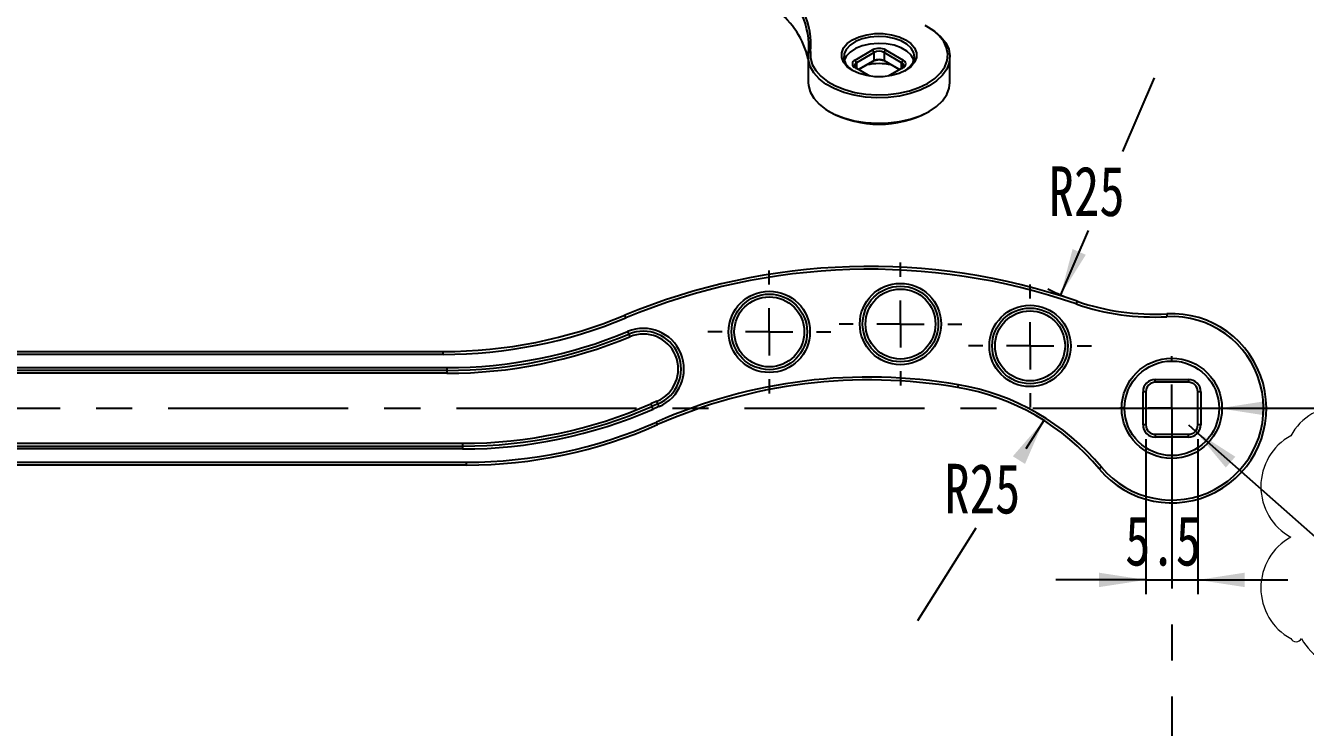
# Model space of a CAD drawing. Header units: millimetres. Extents: x 0 to 420, y 1 to 298.
# Drawn here: x 248.6 to 338.8, y 152 to 201.4 of the extents above; entities that cross this region are included whole.
import ezdxf

# ---------------------------------------------------------------- set-up
doc = ezdxf.new("R2010")
doc.units = ezdxf.units.MM
doc.linetypes.add('CENTERX2', pattern=[20.32, 12.7, -2.54, 2.54, -2.54])
doc.linetypes.add('HIDDEN', pattern=[1.905, 1.27, -0.635])
for name, color, linetype in [('레이어10', 30, 'Continuous'), ('중심선', 1, 'CENTERX2'), ('치수선', 104, 'Continuous')]:
    doc.layers.add(name, color=color, linetype=linetype)
doc.styles.add('SLDTEXTSTYLE0', font='TXT', dxfattribs={"width": 0.75})
doc.dimstyles.new('SLDDIMSTYLE0', dxfattribs={"dimtxt": 3.5, "dimasz": 3.302, "dimexe": 0, "dimexo": 0.0625, "dimgap": 0.875, "dimtad": 1, "dimdec": 3, "dimlfac": 1.5, "dimrnd": 1e-09, "dimzin": 12, "dimdsep": 46, "dimtxsty": 'SLDTEXTSTYLE0', "dimsah": 1, "dimcen": 0.09, "dimadec": 0, "dimazin": 3, "dimtfac": 1, "dimtdec": 3, "dimtmove": 0, "dimatfit": 0, "dimfxl": 1, "dimfrac": 2, "dimtolj": 1, "dimtzin": 12, "dimarcsym": 0})
doc.dimstyles.new('SLDDIMSTYLE6', dxfattribs={"dimtxt": 3.5, "dimasz": 3.302, "dimexe": 0, "dimexo": 0.0625, "dimgap": 0.875, "dimtad": 0, "dimtih": 1, "dimtoh": 1, "dimdec": 3, "dimlfac": 1.5, "dimrnd": 1e-09, "dimzin": 12, "dimdsep": 46, "dimtxsty": 'SLDTEXTSTYLE0', "dimsah": 1, "dimcen": 0, "dimadec": 0, "dimazin": 3, "dimtfac": 1, "dimtdec": 3, "dimtofl": 0, "dimtmove": 0, "dimatfit": 3, "dimfxl": 1, "dimfrac": 2, "dimtolj": 1, "dimtzin": 12, "dimarcsym": 0})
doc.dimstyles.new('SLDDIMSTYLE7', dxfattribs={"dimtxt": 3.5, "dimasz": 3.302, "dimexe": 0, "dimexo": 0.0625, "dimgap": 0.875, "dimtad": 0, "dimtih": 1, "dimtoh": 1, "dimdec": 3, "dimlfac": 1.5, "dimrnd": 1e-09, "dimzin": 12, "dimdsep": 46, "dimtxsty": 'SLDTEXTSTYLE0', "dimblk1": 'NONE', "dimsah": 1, "dimcen": 0, "dimadec": 0, "dimazin": 3, "dimtol": 1, "dimtp": 0.04, "dimtfac": 1, "dimtdec": 3, "dimtmove": 0, "dimatfit": 3, "dimldrblk": 'NONE', "dimfxl": 1, "dimfrac": 2, "dimtolj": 1, "dimtzin": 4, "dimarcsym": 0})

# ---------------------------------------------------------------- blocks, each defined once
blk = doc.blocks.new('_D_13')
at = {"layer": '치수선', "transparency": 16777216}
for p, q in [((328.138, 197.753), (325.899, 192.551)), ((321.548, 182.444), (323.507, 186.994))]:
    blk.add_line(p, q, dxfattribs=at)
blk.add_arc((328.138, 197.753), 16.667, 243.27459, 247.53466, dxfattribs=at)
blk.add_solid([(321.548, 182.444), (323.321, 185.276), (322.387, 185.678)], dxfattribs=at)
at = {"layer": '치수선', "transparency": 16777216, "insert": (320.7, 191.506), "char_height": 3.5, "attachment_point": 1, "style": 'SLDTEXTSTYLE0'}
blk.add_mtext('R25', dxfattribs=at)
blk = doc.blocks.new('_D_14')
at = {"layer": '치수선', "transparency": 16777216}
for p, q in [((320.365, 173.595), (319.099, 171.586)), ((311.479, 159.494), (315.597, 166.029))]:
    blk.add_line(p, q, dxfattribs=at)
blk.add_solid([(320.365, 173.595), (318.175, 171.072), (319.034, 170.53)], dxfattribs=at)
at = {"layer": '치수선', "transparency": 16777216, "insert": (313.345, 170.541), "char_height": 3.5, "attachment_point": 1, "style": 'SLDTEXTSTYLE0'}
blk.add_mtext('R25', dxfattribs=at)
blk = doc.blocks.new('SW_SYMBOL_HOLE_DEPTH')
at = {"layer": '치수선', "color": 0}
for p, q in [((0, 875), (800, 875)), ((400, 875), (400, 75)), ((100, 555), (400, 75)), ((700, 555), (400, 75))]:
    blk.add_line(p, q, dxfattribs=at)
blk = doc.blocks.new('_D_17')
at = {"layer": '치수선', "transparency": 16777216}
for p, q in [((326.054, 174.453), (332.72, 174.453)), ((332.72, 174.453), (345.533, 174.453)), ((345.533, 174.453), (377.563, 174.453))]:
    blk.add_line(p, q, dxfattribs=at)
blk.add_solid([(332.72, 174.453), (336.022, 173.945), (336.022, 174.961)], dxfattribs=at)
at = {"layer": '치수선', "transparency": 16777216, "xscale": 0.004470703125, "yscale": 0.004470703125, "zscale": 0.004470703125}
blk.add_blockref('SW_SYMBOL_HOLE_DEPTH', (366.097, 174.938), dxfattribs=at)
at = {"layer": '치수선', "transparency": 16777216, "attachment_point": 1, "style": 'SLDTEXTSTYLE0'}
for s, insert, char_height in [('%%c', (347.12, 178.964), 3.5), ('10', (352.399, 179.018), 3.5), ('+', (358.864, 179.484), 1.75), ('.040', (360.279, 179.484), 1.75), ('1.5', (371.098, 179.018), 3.5), ('.000', (360.279, 177.221), 1.75)]:
    blk.add_mtext(s, dxfattribs=dict(at, insert=insert, char_height=char_height))
blk = doc.blocks.new('_None')
blk = doc.blocks.new('_D_18')
at = {"layer": '치수선', "transparency": 16777216}
for p, q in [((327.554, 172.286), (327.554, 161.357)), ((331.22, 172.286), (331.22, 161.357)), ((327.554, 162.357), (321.204, 162.357)), ((327.554, 162.357), (331.22, 162.357)), ((331.22, 162.357), (337.57, 162.357))]:
    blk.add_line(p, q, dxfattribs=at)
for points in [[(327.554, 162.357), (324.252, 162.865), (324.252, 161.849)], [(331.22, 162.357), (334.522, 161.849), (334.522, 162.865)]]:
    blk.add_solid(points, dxfattribs=at)
at = {"layer": '치수선', "transparency": 16777216, "insert": (326.092, 166.869), "char_height": 3.5, "attachment_point": 1, "style": 'SLDTEXTSTYLE0'}
blk.add_mtext('5.5', dxfattribs=at)
blk = doc.blocks.new('_D_19')
at = {"layer": '치수선', "transparency": 16777216}
for p, q in [((330.554, 173.286), (331.053, 172.845)), ((331.053, 172.845), (341.684, 163.449)), ((341.684, 163.449), (348.691, 163.449))]:
    blk.add_line(p, q, dxfattribs=at)
blk.add_solid([(331.053, 172.845), (333.191, 170.277), (333.864, 171.039)], dxfattribs=at)
at = {"layer": '치수선', "transparency": 16777216, "insert": (343.271, 167.961), "char_height": 3.5, "attachment_point": 1, "style": 'SLDTEXTSTYLE0'}
blk.add_mtext('R1', dxfattribs=at)
blk = doc.blocks.new('SW_CENTERMARKSYMBOL_0')
at = {"layer": '중심선', "color": 0}
for p, q in [((0, 3.333), (0, 3.667)), ((0, 0), (0, 1.667)), ((-3.333, 0), (-3.667, 0)), ((0, 0), (-1.667, 0)), ((0, 0), (0, -1.667)), ((0, 0), (1.667, 0)), ((3.333, 0), (3.667, 0)), ((0, -3.333), (0, -3.667))]:
    blk.add_line(p, q, dxfattribs=at)
blk = doc.blocks.new('SW_CENTERMARKSYMBOL_1')
at = {"layer": '중심선', "color": 0}
for p, q in [((0, 3.333), (0, 4.333)), ((0, 0), (0, 1.667)), ((-3.333, 0), (-4.333, 0)), ((0, 0), (-1.667, 0)), ((0, 0), (0, -1.667)), ((0, 0), (1.667, 0)), ((3.333, 0), (4.333, 0)), ((0, -3.333), (0, -4.333))]:
    blk.add_line(p, q, dxfattribs=at)
blk = doc.blocks.new('SW_CENTERMARKSYMBOL_2')
at = {"layer": '중심선', "color": 0}
for p, q in [((0, 3.333), (0, 4.333)), ((0, 0), (0, 1.667)), ((-3.333, 0), (-4.333, 0)), ((0, 0), (-1.667, 0)), ((0, 0), (0, -1.667)), ((0, 0), (1.667, 0)), ((3.333, 0), (4.333, 0)), ((0, -3.333), (0, -4.333))]:
    blk.add_line(p, q, dxfattribs=at)
blk = doc.blocks.new('SW_CENTERMARKSYMBOL_3')
at = {"layer": '중심선', "color": 0}
for p, q in [((0, 3.333), (0, 4.333)), ((0, 0), (0, 1.667)), ((-3.333, 0), (-4.333, 0)), ((0, 0), (-1.667, 0)), ((0, 0), (0, -1.667)), ((0, 0), (1.667, 0)), ((3.333, 0), (4.333, 0)), ((0, -3.333), (0, -4.333))]:
    blk.add_line(p, q, dxfattribs=at)
blk = doc.blocks.new('SW_REVISION_CLOUD_1')
at = {"layer": '레이어10', "color": 0, "linetype": 'Continuous', "lineweight": 18}
for centre, radius, start, end in [((-3.954, 5.173), 4.087, 28.95502, 151.04498), ((3.198, 5.173), 4.087, 28.95502, 151.04498), ((7.152, 6.942), 0.432, 28.95502, 151.04498), ((-5.551, 3.576), 4.087, 118.95502, 241.04498), ((5.551, 3.576), 4.087, 298.95502, 61.04498), ((-5.551, -3.576), 4.087, 118.95502, 241.04498), ((5.551, -3.576), 4.087, 298.95502, 61.04498), ((-7.152, -6.942), 0.432, 208.95502, 331.04498), ((-3.198, -5.173), 4.087, 208.95502, 331.04498), ((3.954, -5.173), 4.087, 208.95502, 331.04498)]:
    blk.add_arc(centre, radius, start, end, dxfattribs=at)

msp = doc.modelspace()

# ---------------------------------------------------------------- linework, layer by layer
at = {"color": 7, "linetype": 'Continuous', "lineweight": 25}
for p, q in [((312.2784, 201.262064), (312.172316, 201.323325)), ((303.762305, 199.479377), (303.911705, 199.594118)), ((307.045235, 198.996784), (308.282672, 199.711141)), ((308.388738, 199.527429), (307.151301, 198.813072)), ((308.388738, 199.527429), (308.282672, 199.711141)), ((308.388738, 198.955851), (308.388738, 199.527429)), ((309.095845, 199.527429), (309.201911, 199.711141)), ((310.333282, 198.813072), (309.095845, 199.527429)), ((309.095845, 199.527429), (309.095845, 198.955851)), ((309.201911, 199.711141), (310.439348, 198.996784)), ((303.742291, 199.221376), (303.742291, 197.424986)), ((307.151301, 198.813072), (307.045235, 198.996784)), ((307.151301, 198.813072), (307.151301, 198.404888)), ((307.29282, 198.323191), (308.388738, 198.955851)), ((308.282672, 198.8946), (307.292837, 198.323181)), ((308.282672, 198.8946), (308.388738, 198.955851)), ((309.095845, 198.955851), (310.191763, 198.323191)), ((309.201911, 198.8946), (309.095845, 198.955851)), ((310.191745, 198.323181), (309.201911, 198.8946)), ((310.439348, 198.996784), (310.333282, 198.813072)), ((310.333282, 198.404888), (310.333282, 198.813072)), ((313.742291, 197.424986), (313.742291, 199.221376)), ((308.094349, 197.860478), (307.045235, 198.466119)), ((310.439348, 198.466119), (309.390233, 197.860478)), ((305.206183, 195.384298), (305.312266, 195.323037)), ((312.172316, 195.323037), (312.2784, 195.384298)), ((322.703622, 181.997031), (322.638404, 181.807964)), ((290.878763, 180.823704), (290.801962, 181.00837)), ((329.030277, 181.109878), (329.040978, 180.910165)), ((291.010567, 179.867199), (291.087476, 179.682578)), ((291.087476, 179.682578), (291.164386, 179.497957)), ((147.438803, 178.452762), (278.001855, 178.452762)), ((278.001855, 178.252762), (147.438803, 178.252762)), ((278.001855, 178.252762), (278.001855, 178.452762)), ((147.171406, 177.319428), (278.269252, 177.319428)), ((278.269252, 177.119428), (147.171406, 177.119428)), ((278.269252, 176.919428), (147.171406, 176.919428)), ((278.269252, 177.319428), (278.269252, 177.119428)), ((278.269252, 177.119428), (278.269252, 176.919428)), ((314.297138, 175.921108), (314.330954, 176.118228)), ((328.220329, 176.486095), (330.553662, 176.486095)), ((328.220329, 176.286095), (328.220329, 176.486095)), ((330.553662, 176.286095), (328.220329, 176.286095)), ((330.553662, 176.486095), (330.553662, 176.286095)), ((327.353662, 173.286095), (327.353662, 175.619428)), ((327.553662, 175.619428), (327.353662, 175.619428)), ((327.553662, 175.619428), (327.553662, 173.286095)), ((331.420329, 175.619428), (331.220329, 175.619428)), ((331.220329, 173.286095), (331.220329, 175.619428)), ((331.420329, 175.619428), (331.420329, 173.286095)), ((292.641554, 174.762919), (292.721701, 174.57968)), ((292.801849, 174.396442), (292.721701, 174.57968)), ((293.151706, 174.764637), (293.073806, 174.948842)), ((293.229606, 174.580432), (293.151706, 174.764637)), ((293.12247, 173.299362), (293.041599, 173.482282)), ((327.553662, 173.286095), (327.353662, 173.286095)), ((331.420329, 173.286095), (331.220329, 173.286095)), ((328.220329, 172.619428), (328.220329, 172.419428)), ((328.220329, 172.619428), (330.553662, 172.619428)), ((330.553662, 172.419428), (328.220329, 172.419428)), ((330.553662, 172.419428), (330.553662, 172.619428)), ((146.076908, 171.986095), (279.363749, 171.986095)), ((146.076908, 171.786095), (279.363749, 171.786095)), ((279.363749, 171.586095), (146.076908, 171.586095)), ((279.363749, 171.986095), (279.363749, 171.786095)), ((279.363749, 171.786095), (279.363749, 171.586095)), ((145.796696, 170.652762), (279.643961, 170.652762)), ((279.643961, 170.452762), (279.643961, 170.652762)), ((279.643961, 170.452762), (145.796696, 170.452762)), ((324.27046, 170.178946), (324.423956, 170.30716))]:
    msp.add_line(p, q, dxfattribs=at)
at = {"color": 7, "linetype": 'HIDDEN', "lineweight": 18}
for p, q in [((322.703622, 181.997031), (322.638404, 181.807964)), ((290.801962, 181.00837), (290.878763, 180.823704)), ((329.030277, 181.109878), (329.040978, 180.910165)), ((291.087476, 179.682578), (291.010567, 179.867199)), ((291.087476, 179.682578), (291.164386, 179.497957)), ((278.001855, 178.452762), (278.001855, 178.252762)), ((278.269252, 177.119428), (278.269252, 177.319428)), ((278.269252, 177.119428), (278.269252, 176.919428)), ((314.330954, 176.118228), (314.297138, 175.921108)), ((328.220329, 176.486095), (328.220329, 176.286095)), ((330.553662, 176.286095), (330.553662, 176.486095)), ((327.353662, 175.619428), (327.553662, 175.619428)), ((331.220329, 175.619428), (331.420329, 175.619428)), ((292.641554, 174.762919), (292.721701, 174.57968)), ((292.721701, 174.57968), (292.801849, 174.396442)), ((293.151706, 174.764637), (293.073806, 174.948842)), ((293.151706, 174.764637), (293.229606, 174.580432)), ((293.041599, 173.482282), (293.12247, 173.299362)), ((327.353662, 173.286095), (327.553662, 173.286095)), ((331.220329, 173.286095), (331.420329, 173.286095)), ((328.220329, 172.419428), (328.220329, 172.619428)), ((330.553662, 172.619428), (330.553662, 172.419428)), ((279.363749, 171.986095), (279.363749, 171.786095)), ((279.363749, 171.586095), (279.363749, 171.786095)), ((279.643961, 170.652762), (279.643961, 170.452762)), ((324.423956, 170.30716), (324.27046, 170.178946))]:
    msp.add_line(p, q, dxfattribs=at)
at = {"color": 7, "linetype": 'Continuous', "lineweight": 25, "flags": 128}
for points in [[(312.2784, 201.262064), (312.642291, 201.02765), (313.097863, 200.638849), (313.438249, 200.212562), (313.654446, 199.760062), (313.740738, 199.293316), (313.694843, 198.824668), (313.517974, 198.366511), (313.214808, 197.930961), (312.793364, 197.529538), (312.264786, 197.172856), (311.643053, 196.870349), (310.944608, 196.630016), (310.18792, 196.458214), (309.393002, 196.359486), (308.580876, 196.336442), (307.773018, 196.389692), (306.990794, 196.517829), (306.254889, 196.717462), (305.584765, 196.983314), (304.998144, 197.308352), (304.51054, 197.683982), (304.134847, 198.100269), (303.881002, 198.546205), (303.755717, 199.009996), (303.762305, 199.479377), (303.762305, 199.479377)], [(303.911705, 199.594118), (303.905314, 199.138818), (304.02684, 198.688941), (304.273071, 198.256383), (304.637492, 197.852585), (305.110468, 197.488224), (305.679491, 197.172937), (306.329511, 196.915061), (307.043339, 196.721416), (307.802096, 196.597124), (308.585718, 196.545471), (309.373481, 196.567823), (310.144552, 196.66359), (310.878538, 196.830238), (311.55603, 197.063361), (312.159111, 197.356793), (312.671832, 197.702774), (313.080633, 198.092155), (313.374703, 198.514638), (313.546266, 198.95905), (313.590785, 199.413639), (313.507081, 199.866382), (313.29737, 200.305307), (312.967196, 200.718806), (312.525291, 201.095943), (311.983343, 201.426745)], [(306.868458, 198.262116), (306.498472, 198.529948), (306.241, 198.838592), (306.108954, 199.172572), (306.108954, 199.515142), (306.241, 199.849122), (306.498472, 200.157766), (306.868458, 200.425598), (307.332406, 200.639186), (307.867052, 200.787821), (308.445585, 200.86405), (309.038997, 200.86405), (309.617531, 200.787821), (310.152176, 200.639186), (310.616124, 200.425598), (310.98611, 200.157766), (311.243582, 199.849122), (311.375629, 199.515142), (311.375629, 199.172572), (311.243582, 198.838592), (310.98611, 198.529948), (310.616124, 198.262116), (310.152176, 198.048528), (309.617531, 197.899893), (309.038997, 197.823664), (308.445585, 197.823664), (307.867052, 197.899893), (307.332406, 198.048528), (306.868458, 198.262116)], [(310.561844, 198.231664), (310.609854, 198.26193), (310.942795, 198.536423), (311.157106, 198.847843), (311.241234, 199.1794), (311.190643, 199.51322), (311.008061, 199.831307), (310.70333, 200.116512), (310.29288, 200.35346), (309.798837, 200.529377), (309.247835, 200.634779), (308.66958, 200.663985), (308.095244, 200.615419), (307.55579, 200.4917), (307.080302, 200.299497), (306.694411, 200.049172), (306.418922, 199.754221), (306.268687, 199.430544), (306.251805, 199.095591), (306.369185, 198.767419), (306.6145, 198.46372), (306.922738, 198.231664)], [(311.206016, 198.976414), (311.190643, 199.023296), (311.008061, 199.341382), (310.70333, 199.626587), (310.29288, 199.863535), (309.798837, 200.039452), (309.247835, 200.144855), (308.66958, 200.17406), (308.095244, 200.125494), (307.55579, 200.001775), (307.080302, 199.809572), (306.694411, 199.559248), (306.418922, 199.264297), (306.278566, 198.976414)], [(303.742291, 197.424986), (303.755717, 197.213606), (303.881002, 196.749815), (304.134847, 196.303879), (304.51054, 195.887592), (304.998144, 195.511962), (305.584765, 195.186924), (306.254889, 194.921072), (306.990794, 194.721439), (307.773018, 194.593302), (308.580876, 194.540052), (309.393002, 194.563096), (310.18792, 194.661824), (310.944608, 194.833626), (311.643053, 195.073959), (312.264786, 195.376466), (312.793364, 195.733148), (313.214808, 196.134571), (313.517974, 196.570121), (313.694843, 197.028278), (313.742291, 197.424986)]]:
    msp.add_lwpolyline(points, dxfattribs=at)
at = {"color": 7, "linetype": 'Continuous', "lineweight": 25}
for centre, radius in [((310.250233, 180.393772), 2.866667), ((301.000875, 179.840476), 2.866667), ((301.000875, 179.840476), 2.666667), ((301.000875, 179.840476), 2.466667), ((310.250233, 180.393772), 2.666667), ((310.250233, 180.393772), 2.466667), ((319.386995, 178.852234), 2.866667), ((319.386995, 178.852234), 2.666667), ((319.386995, 178.852234), 2.466667), ((329.386995, 174.452762), 3.533333), ((329.386995, 174.452762), 3.333333)]:
    msp.add_circle(centre, radius, dxfattribs=at)
for centre, radius, start, end in [((298.532715, 199.969333), 5.252492, 354.64763624, 55.35911542), ((298.619359, 200.089953), 5.315522, 354.64763624, 55.35911542), ((298.007079, 197.771659), 5.884977, 12.95375173, 53.36913207), ((308.742291, 198.824079), 0.999064, 62.60967224, 117.39032776), ((308.742291, 198.845074), 0.768511, 62.60967224, 117.39032776), ((307.145938, 198.731451), 0.2838, 110.7834208, 249.2165792), ((307.228765, 198.60897), 0.218308, 110.7834208, 249.2165792), ((308.742291, 194.533203), 4.213097, 77.99916047, 102.00083953), ((308.742291, 198.007538), 0.999064, 62.60967224, 117.39032776), ((308.742291, 198.273495), 0.768511, 62.60967224, 117.39032776), ((310.255818, 198.60897), 0.218308, 290.7834208, 69.2165792), ((310.338645, 198.731451), 0.2838, 290.7834208, 69.2165792), ((308.742291, 201.863722), 7.385502, 242.32686681, 297.67313319), ((308.053662, 139.526836), 44.925926, 70.96828743, 112.58187253), ((308.053662, 139.526836), 44.725926, 70.96828743, 112.58187253), ((328.138479, 197.752669), 16.866667, 250.96828743, 273.0672381), ((328.138479, 197.752669), 16.666667, 250.96828743, 273.0672381), ((278.001855, 211.786095), 33.333333, 270, 292.58187253), ((278.001855, 211.786095), 33.533333, 270, 292.58187253), ((329.386995, 174.452762), 6.666667, 219.87183405, 93.0672381), ((329.386995, 174.452762), 6.466667, 219.87183405, 93.0672381), ((278.269252, 210.452762), 33.133333, 270, 292.61560427), ((278.269252, 210.452762), 33.333333, 270, 292.61560427), ((292.112987, 177.220836), 2.866805, 292.92335017, 112.61560427), ((292.112987, 177.220836), 2.666805, 292.92335017, 112.61560427), ((292.112987, 177.220836), 2.466805, 292.92335017, 112.61560427), ((278.269252, 210.452762), 33.533333, 270, 292.61560427), ((308.053662, 139.526836), 37.125926, 80.2656041, 113.85073069), ((308.053662, 139.526836), 36.925926, 80.2656041, 113.85073069), ((311.47912, 159.494405), 16.866667, 39.87183405, 80.2656041), ((328.220329, 175.619428), 0.866667, 90, 180), ((328.220329, 175.619428), 0.666667, 90, 180), ((330.553662, 175.619428), 0.866667, 0, 90), ((330.553662, 175.619428), 0.666667, 0, 90), ((311.47912, 159.494405), 16.666667, 39.87183405, 80.2656041), ((279.363749, 205.119428), 33.133333, 270, 293.62435807), ((279.363749, 205.119428), 33.333333, 270, 293.62435807), ((279.363749, 205.119428), 33.533333, 270, 293.62435807), ((308.053662, 139.526836), 38.459259, 112.92335017, 113.62435807), ((308.053662, 139.526836), 38.259259, 112.92335017, 113.62435807), ((308.053662, 139.526836), 38.059259, 112.92335017, 113.62435807), ((279.643961, 203.786095), 33.133333, 270, 293.85073069), ((279.643961, 203.786095), 33.333333, 270, 293.85073069), ((328.220329, 173.286095), 0.866667, 180, 270), ((328.220329, 173.286095), 0.666667, 180, 270), ((330.553662, 173.286095), 0.866667, 270, 0), ((330.553662, 173.286095), 0.666667, 270, 0)]:
    msp.add_arc(centre, radius, start, end, dxfattribs=at)
at = {"layer": '중심선'}
for p, q in [((96.053662, 174.452762), (329.386995, 174.452762)), ((329.386995, 174.452762), (329.386995, 92.102627))]:
    msp.add_line(p, q, dxfattribs=at)

# ---------------------------------------------------------------- block references
at = {"layer": '레이어10', "linetype": 'Continuous', "lineweight": 18}
msp.add_blockref('SW_REVISION_CLOUD_1', (345.299383, 165.368562), dxfattribs=at)
at = {"layer": '중심선'}
for name, p in [('SW_CENTERMARKSYMBOL_2', (301.000875, 179.840476)), ('SW_CENTERMARKSYMBOL_1', (310.250233, 180.393772)), ('SW_CENTERMARKSYMBOL_3', (319.386995, 178.852234)), ('SW_CENTERMARKSYMBOL_0', (329.386995, 174.452762))]:
    msp.add_blockref(name, p, dxfattribs=at)

# ---------------------------------------------------------------- dimensions: what is measured, and where the dimension line sits
at = {"layer": '치수선'}
for center, mpoint, picture, middle in [((328.138479, 197.752669), (321.548249, 182.444284), '_D_13', (324.702994, 189.772397)), ((311.47912, 159.494405), (320.364733, 173.594889), '_D_14', (317.347958, 168.807595)), ((330.553662, 173.286095), (331.05319, 172.844602), '_D_19', (345.981098, 166.227409))]:
    dim = msp.add_radius_dim(center=center, mpoint=mpoint, dimstyle='SLDDIMSTYLE6', dxfattribs=at)
    dim.commit()
    dim.dimension.update_dxf_attribs({"geometry": picture, "text_midpoint": middle, "dimtype": 164})
dim = msp.add_diameter_dim_2p(p1=(326.053662, 174.452762), p2=(332.720329, 174.452762), text='<> {\\fGDT;x}1.5', dimstyle='SLDDIMSTYLE7', dxfattribs=at)
dim.commit()
dim.dimension.update_dxf_attribs({"geometry": '_D_17', "text_midpoint": (362.341912, 177.257623), "dimtype": 163})
dim = msp.add_linear_dim(base=(331.220329, 162.356796), p1=(327.553662, 173.286095), p2=(331.220329, 173.286095), dimstyle='SLDDIMSTYLE0', dxfattribs=at)
dim.commit()
dim.dimension.update_dxf_attribs({"geometry": '_D_18', "text_midpoint": (329.32497, 162.356796), "dimtype": 160})

doc.saveas('drawing.dxf')
